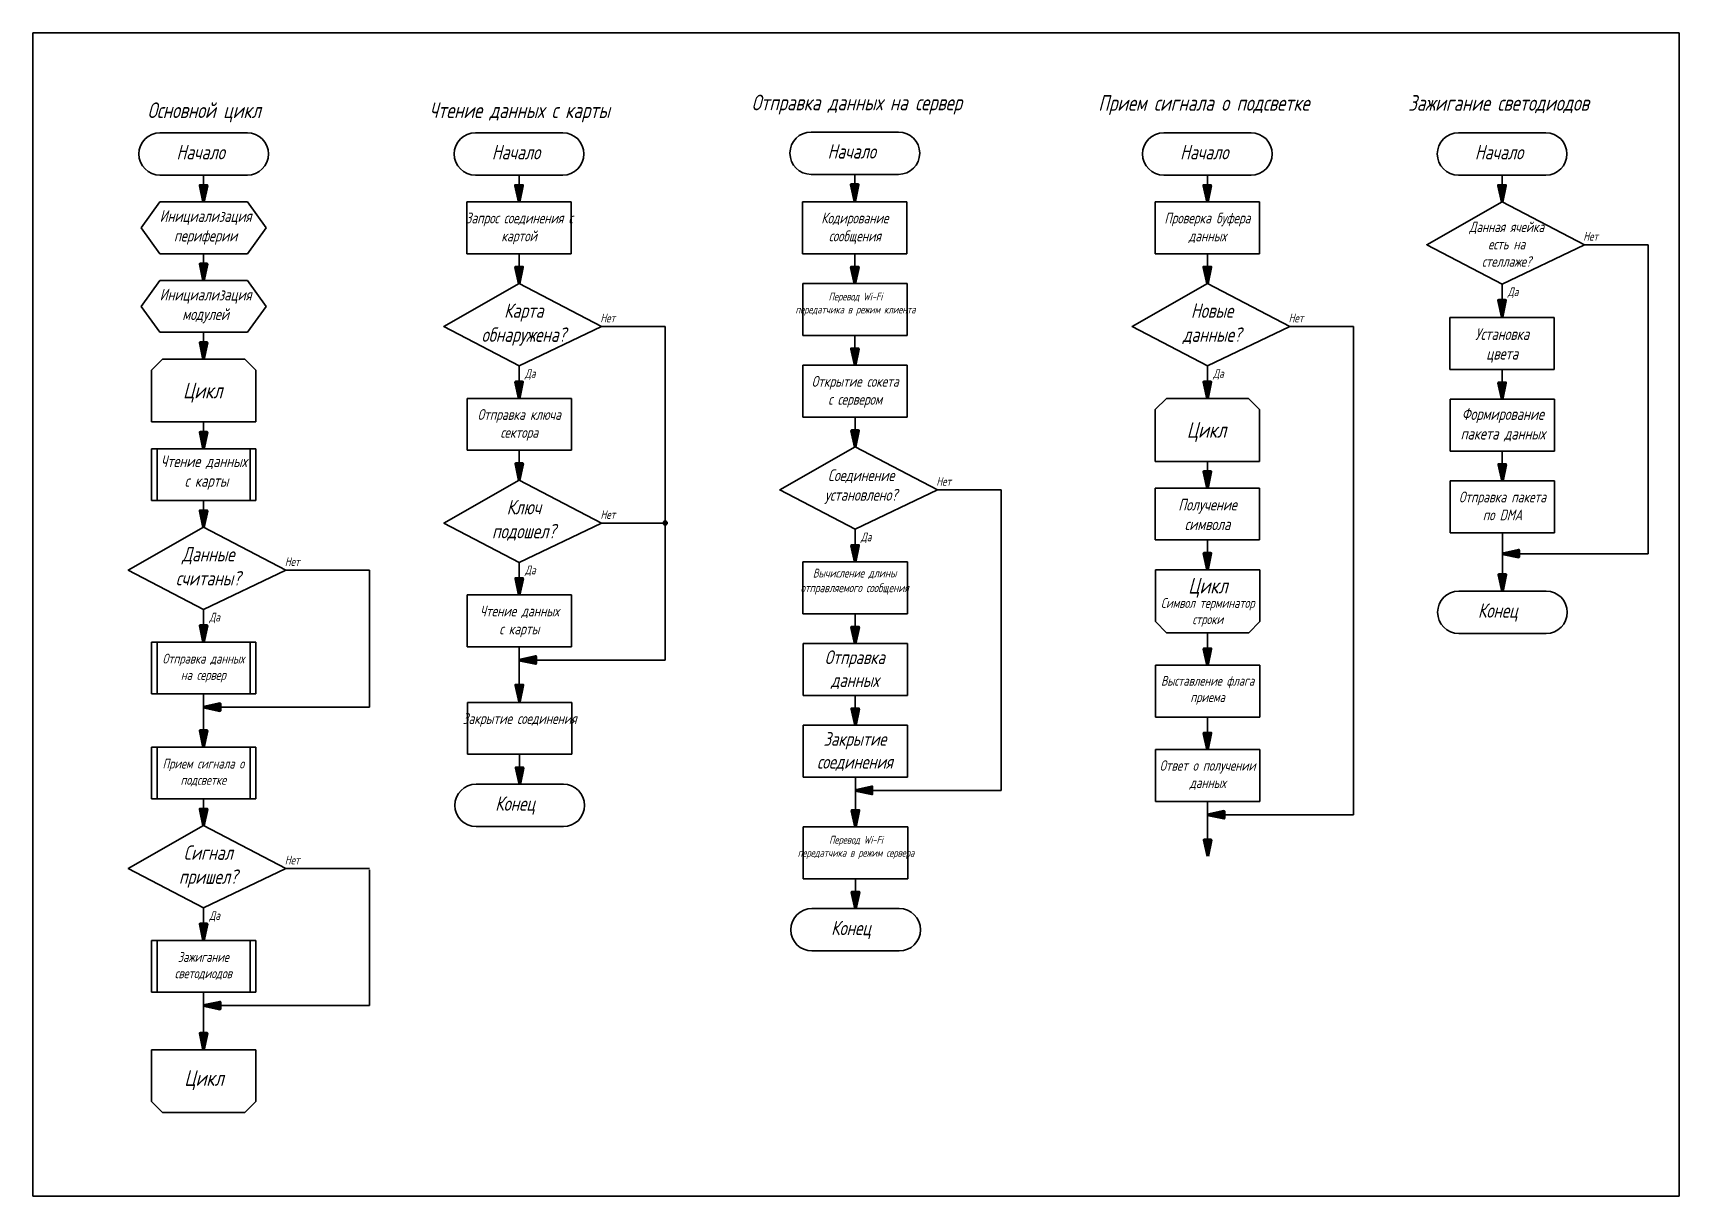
# Paper-space layout 'Лист1' of a CAD drawing. Header units: millimetres. Extents: x -1552 to -711, y -323 to 271.
# The model-space entities are those that its viewports show. They can reach past a viewport. Long polylines and large blocks are cut down to what shows.
import ezdxf

# ---------------------------------------------------------------- set-up
doc = ezdxf.new("R2010")
doc.units = ezdxf.units.MM
doc.layers.get('0').update_dxf_attribs({"lineweight": 35})
doc.layers.add('Format', color=7, linetype='Continuous', lineweight=70)
doc.layers.add('Tonk', color=7, linetype='Continuous', lineweight=35)
doc.styles.get("Standard").update_dxf_attribs({"font": '', "width": 0.8, "oblique": 15})
doc.styles.get('Standard').set_extended_font_data('GOST type B')
pattern_1 = [(0, (-50.5334, 0.5446), (0, 6.985), [5.08, -1.905]), (90, (-50.5334, 0.5446), (-6.985, 4e-16), [5.08, -1.905])]

msp = doc.modelspace()

# ---------------------------------------------------------------- hatches: boundary and pattern name
h = msp.add_hatch()
h.set_pattern_fill('ANGLE', color=256)
h.set_pattern_definition([(0, (-209.8256, 14.222), (0, 6.985), [5.08, -1.905]), (90, (-209.8256, 14.222), (-6.985, 4e-16), [5.08, -1.905])])
h.paths.add_polyline_path([(163.19, 521.68, 0.414214), (162.19, 520.68), (163.19, 520.68)])
h.paths.add_polyline_path([(163.19, 521.68), (163.19, 519.68, 0.414214), (164.19, 520.68, 0.414214)])
h.paths.add_polyline_path([(163.19, 520.68), (162.19, 520.68, 0.414214), (163.19, 519.68)])
h = msp.add_hatch()
h.set_pattern_fill('ANGLE', color=256)
h.set_pattern_definition(pattern_1)
h.paths.add_polyline_path([(162.19, 520.68), (164.19, 520.68, 1)])
h.paths.add_polyline_path([(163.19, 520.68), (162.19, 520.68, 0.414214), (163.19, 519.68)])
h.paths.add_polyline_path([(164.19, 520.68), (163.19, 520.68), (163.19, 519.68, 0.414214)])
h = msp.add_hatch()
h.set_pattern_fill('ANGLE', color=256)
h.set_pattern_definition(pattern_1)
h.paths.add_polyline_path([(162.19, 520.68), (164.19, 520.68, 1)])
h.paths.add_polyline_path([(163.19, 520.68), (162.19, 520.68, 0.414214), (163.19, 519.68)])
h.paths.add_polyline_path([(164.19, 520.68), (163.19, 520.68), (163.19, 519.68, 0.414214)])
h = msp.add_hatch()
h.set_pattern_fill('ANGLE', color=256)
h.set_pattern_definition(pattern_1)
h.paths.add_polyline_path([(322.48, 508, 0.414214), (321.48, 507), (322.48, 507)])
h.paths.add_polyline_path([(322.48, 508), (322.48, 506, 0.414214), (323.48, 507, 0.414214)])
h.paths.add_polyline_path([(322.48, 507), (321.48, 507, 0.414214), (322.48, 506)])
h = msp.add_hatch()
h.set_pattern_fill('ANGLE', color=256)
h.set_pattern_definition(pattern_1)
h.paths.add_polyline_path([(322.48, 508, 0.414214), (321.48, 507), (322.48, 507)])
h.paths.add_polyline_path([(322.48, 508), (322.48, 506, 0.414214), (323.48, 507, 0.414214)])
h.paths.add_polyline_path([(322.48, 507), (321.48, 507, 0.414214), (322.48, 506)])
h = msp.add_hatch(color=256)
h.dxf.hatch_style = 1
h.paths.add_polyline_path([(266.27, 350.35, 0.414214), (265.27, 349.35), (266.27, 349.35)])
h.paths.add_polyline_path([(266.27, 350.35), (266.27, 349.35), (266.27, 348.35, 0.414214), (267.27, 349.35, 0.414214)])
h.paths.add_polyline_path([(266.27, 349.35), (265.27, 349.35, 0.414214), (266.27, 348.35)])
h = msp.add_hatch()
h.set_pattern_fill('ANGLE', color=256)
h.set_pattern_definition([(0, (31.8485, -201.041), (0, 6.985), [5.08, -1.905]), (90, (31.8485, -201.041), (-6.985, 4e-16), [5.08, -1.905])])
h.paths.add_polyline_path([(244.57, 319.09), (246.57, 319.09, 1)])
h.paths.add_polyline_path([(245.57, 319.09), (244.57, 319.09, 0.414214), (245.57, 318.09)])
h.paths.add_polyline_path([(246.57, 319.09), (245.57, 319.09), (245.57, 318.09, 0.414214)])
h = msp.add_hatch()
h.set_pattern_fill('ANGLE', color=256)
h.set_pattern_definition([(0, (-68.484, -241.0816), (0, 6.985), [5.08, -1.905]), (90, (-68.484, -241.0816), (-6.985, 4e-16), [5.08, -1.905])])
h.paths.add_polyline_path([(304.53, 266.37, 0.414214), (303.53, 265.37), (304.53, 265.37)])
h.paths.add_polyline_path([(304.53, 266.37), (304.53, 264.37, 0.414214), (305.53, 265.37, 0.414214)])
h.paths.add_polyline_path([(304.53, 265.37), (303.53, 265.37, 0.414214), (304.53, 264.37)])
at = {"layer": 'Format'}
h = msp.add_hatch(color=256, dxfattribs=at)
h.dxf.hatch_style = 1
h.paths.add_polyline_path([(32.21, 521.77), (28.6, 521.77), (30.46, 513.35)])
h = msp.add_hatch(color=256, dxfattribs=at)
h.dxf.hatch_style = 1
h.paths.add_polyline_path([(193.35, 521.77), (189.74, 521.77), (191.6, 513.35)])
h = msp.add_hatch(color=256, dxfattribs=at)
h.dxf.hatch_style = 1
h.paths.add_polyline_path([(364.87, 522.17), (361.26, 522.17), (363.12, 513.75)])
h = msp.add_hatch(color=256, dxfattribs=at)
h.dxf.hatch_style = 1
h.paths.add_polyline_path([(544.97, 521.77), (541.37, 521.77), (543.23, 513.35)])
h = msp.add_hatch(color=256, dxfattribs=at)
h.dxf.hatch_style = 1
h.paths.add_polyline_path([(695.56, 521.77), (691.96, 521.77), (693.82, 513.35)])
h = msp.add_hatch(color=256, dxfattribs=at)
h.dxf.hatch_style = 1
h.paths.add_polyline_path([(32.21, 481.65), (28.6, 481.65), (30.46, 473.23)])
h = msp.add_hatch(color=256, dxfattribs=at)
h.dxf.hatch_style = 1
h.paths.add_polyline_path([(193.4, 480.05), (189.8, 480.05), (191.66, 471.63)])
h = msp.add_hatch(color=256, dxfattribs=at)
h.dxf.hatch_style = 1
h.paths.add_polyline_path([(364.93, 480.05), (361.32, 480.05), (363.18, 471.63)])
h = msp.add_hatch(color=256, dxfattribs=at)
h.dxf.hatch_style = 1
h.paths.add_polyline_path([(545.03, 480.05), (541.42, 480.05), (543.29, 471.63)])
h = msp.add_hatch(color=256, dxfattribs=at)
h.dxf.hatch_style = 1
h.paths.add_polyline_path([(695.56, 463.14), (691.96, 463.14), (693.82, 454.72)])
h = msp.add_hatch(color=256, dxfattribs=at)
h.dxf.hatch_style = 1
h.paths.add_polyline_path([(32.21, 441.52), (28.6, 441.52), (30.46, 433.1)])
h = msp.add_hatch(color=256, dxfattribs=at)
h.dxf.hatch_style = 1
h.paths.add_polyline_path([(364.98, 438.32), (361.38, 438.32), (363.24, 429.91)])
h = msp.add_hatch(color=256, dxfattribs=at)
h.dxf.hatch_style = 1
h.paths.add_polyline_path([(193.4, 421.41), (189.8, 421.41), (191.66, 413)])
h = msp.add_hatch(color=256, dxfattribs=at)
h.dxf.hatch_style = 1
h.paths.add_polyline_path([(545.03, 421.41), (541.42, 421.41), (543.29, 413)])
h = msp.add_hatch(color=256, dxfattribs=at)
h.dxf.hatch_style = 1
h.paths.add_polyline_path([(695.62, 421.02), (692.02, 421.02), (693.88, 412.6)])
h = msp.add_hatch(color=256, dxfattribs=at)
h.dxf.hatch_style = 1
h.paths.add_polyline_path([(32.21, 395.74), (28.6, 395.74), (30.46, 387.32)])
h = msp.add_hatch(color=256, dxfattribs=at)
h.dxf.hatch_style = 1
h.paths.add_polyline_path([(365.04, 396.6), (361.44, 396.6), (363.3, 388.18)])
h = msp.add_hatch(color=256, dxfattribs=at)
h.dxf.hatch_style = 1
h.paths.add_polyline_path([(193.46, 379.69), (189.86, 379.69), (191.72, 371.27)])
h = msp.add_hatch(color=256, dxfattribs=at)
h.dxf.hatch_style = 1
h.paths.add_polyline_path([(695.68, 379.29), (692.08, 379.29), (693.94, 370.88)])
h = msp.add_hatch(color=256, dxfattribs=at)
h.dxf.hatch_style = 1
h.paths.add_polyline_path([(545.03, 375.63), (541.42, 375.63), (543.29, 367.21)])
h = msp.add_hatch(color=256, dxfattribs=at)
h.dxf.hatch_style = 1
h.paths.add_polyline_path([(32.21, 355.61), (28.6, 355.61), (30.46, 347.2)])
h = msp.add_hatch(color=256, dxfattribs=at)
h.dxf.hatch_style = 1
h.paths.add_polyline_path([(365.04, 337.96), (361.44, 337.96), (363.3, 329.55)])
h = msp.add_hatch(color=256, dxfattribs=at)
h.dxf.hatch_style = 1
h.paths.add_polyline_path([(545.09, 333.91), (541.48, 333.91), (543.34, 325.49)])
h = msp.add_hatch(color=256, dxfattribs=at)
h.dxf.hatch_style = 1
h.paths.add_polyline_path([(702.35, 331.95), (702.35, 335.55), (693.94, 333.69)])
h = msp.add_hatch(color=256, dxfattribs=at)
h.dxf.hatch_style = 1
h.paths.add_polyline_path([(193.46, 321.05), (189.86, 321.05), (191.72, 312.64)])
h = msp.add_hatch(color=256, dxfattribs=at)
h.dxf.hatch_style = 1
h.paths.add_polyline_path([(695.74, 323), (692.13, 323), (694, 314.58)])
h = msp.add_hatch(color=256, dxfattribs=at)
h.dxf.hatch_style = 1
h.paths.add_polyline_path([(32.21, 296.98), (28.6, 296.98), (30.46, 288.56)])
h = msp.add_hatch(color=256, dxfattribs=at)
h.dxf.hatch_style = 1
h.paths.add_polyline_path([(365.1, 296.24), (361.5, 296.24), (363.36, 287.82)])
h = msp.add_hatch(color=256, dxfattribs=at)
h.dxf.hatch_style = 1
h.paths.add_polyline_path([(200.13, 277.58), (200.13, 281.19), (191.72, 279.33)])
h = msp.add_hatch(color=256, dxfattribs=at)
h.dxf.hatch_style = 1
h.paths.add_polyline_path([(545.09, 285.15), (541.48, 285.15), (543.34, 276.74)])
h = msp.add_hatch(color=256, dxfattribs=at)
h.dxf.hatch_style = 1
h.paths.add_polyline_path([(193.52, 266.55), (189.92, 266.55), (191.78, 258.14)])
h = msp.add_hatch(color=256, dxfattribs=at)
h.dxf.hatch_style = 1
h.paths.add_polyline_path([(38.88, 253.51), (38.88, 257.12), (30.46, 255.25)])
h = msp.add_hatch(color=256, dxfattribs=at)
h.dxf.hatch_style = 1
h.paths.add_polyline_path([(365.16, 254.51), (361.55, 254.51), (363.41, 246.1)])
h = msp.add_hatch(color=256, dxfattribs=at)
h.dxf.hatch_style = 1
h.paths.add_polyline_path([(32.21, 243.36), (28.6, 243.36), (30.46, 234.94)])
h = msp.add_hatch(color=256, dxfattribs=at)
h.dxf.hatch_style = 1
h.paths.add_polyline_path([(545.09, 242.05), (541.48, 242.05), (543.34, 233.64)])
h = msp.add_hatch(color=256, dxfattribs=at)
h.dxf.hatch_style = 1
h.paths.add_polyline_path([(193.67, 224.41), (190.07, 224.41), (191.93, 216)])
h = msp.add_hatch(color=256, dxfattribs=at)
h.dxf.hatch_style = 1
h.paths.add_polyline_path([(371.83, 211.04), (371.83, 214.65), (363.41, 212.79)])
h = msp.add_hatch(color=256, dxfattribs=at)
h.dxf.hatch_style = 1
h.paths.add_polyline_path([(32.21, 203.24), (28.6, 203.24), (30.46, 194.82)])
h = msp.add_hatch(color=256, dxfattribs=at)
h.dxf.hatch_style = 1
h.paths.add_polyline_path([(365.22, 202.61), (361.61, 202.61), (363.47, 194.19)])
h = msp.add_hatch(color=256, dxfattribs=at)
h.dxf.hatch_style = 1
h.paths.add_polyline_path([(551.76, 198.59), (551.76, 202.19), (543.34, 200.33)])
h = msp.add_hatch(color=256, dxfattribs=at)
h.dxf.hatch_style = 1
h.paths.add_polyline_path([(545.15, 187.56), (541.54, 187.56), (543.4, 179.14)])
h = msp.add_hatch(color=256, dxfattribs=at)
h.dxf.hatch_style = 1
h.paths.add_polyline_path([(365.28, 160.88), (361.67, 160.88), (363.53, 152.47)])
h = msp.add_hatch(color=256, dxfattribs=at)
h.dxf.hatch_style = 1
h.paths.add_polyline_path([(32.21, 144.6), (28.6, 144.6), (30.46, 136.19)])
h = msp.add_hatch(color=256, dxfattribs=at)
h.dxf.hatch_style = 1
h.paths.add_polyline_path([(38.88, 101.13), (38.88, 104.74), (30.46, 102.88)])
h = msp.add_hatch(color=256, dxfattribs=at)
h.dxf.hatch_style = 1
h.paths.add_polyline_path([(32.21, 88.81), (28.6, 88.81), (30.46, 80.39)])

# ---------------------------------------------------------------- linework, layer by layer
at = {"lineweight": 35}
msp.add_line((784.23, 599.64), (784.23, 5.64), dxfattribs=at)
for p, q in [((745.62, 491.43), (768.43, 491.43)), ((768.43, 491.43), (768.43, 333.69)), ((243.46, 449.71), (266.27, 449.71)), ((266.27, 449.71), (266.27, 279.33)), ((595.09, 449.71), (617.9, 449.71)), ((617.9, 449.71), (617.9, 200.33)), ((3.8, 427.45), (9.46, 433.1)), ((9.46, 433.1), (51.47, 433.1)), ((57.13, 427.45), (51.47, 433.1)), ((516.62, 407.34), (522.28, 413)), ((522.28, 413), (564.29, 413)), ((569.95, 407.34), (564.29, 413)), ((415.1, 366.26), (437.91, 366.26)), ((437.91, 366.26), (437.91, 212.79)), ((243.52, 349.35), (266.27, 349.35)), ((693.94, 333.69), (768.43, 333.69)), ((115.13, 325.28), (115.13, 255.25)), ((516.68, 299), (522.34, 293.34)), ((570.01, 299), (564.35, 293.34)), ((522.34, 293.34), (564.35, 293.34)), ((191.72, 279.33), (266.27, 279.33)), ((30.46, 255.25), (115.13, 255.25)), ((363.41, 212.79), (437.91, 212.79)), ((543.34, 200.33), (617.9, 200.33)), ((82.27, 172.9), (115.13, 172.9)), ((115.13, 172.32), (115.13, 102.88)), ((30.46, 102.88), (115.13, 102.88)), ((3.8, 53.9), (9.46, 48.24)), ((57.13, 53.9), (51.47, 48.24)), ((9.46, 48.24), (51.47, 48.24))]:
    msp.add_line(p, q)
msp.add_lwpolyline([(82.27, 325.28), (115.13, 325.28)])
msp.add_circle((266.27, 349.35), 1)
at = {"layer": 'Format', "lineweight": 35}
for p, q in [((784.23, 599.64), (-56.77, 599.64)), ((-56.77, 599.64), (-56.77, 5.64)), ((-56.77, 5.64), (784.23, 5.64))]:
    msp.add_line(p, q, dxfattribs=at)
at = {"layer": 'Format'}
for points in [[(30.46, 513.35), (32.21, 521.77), (28.6, 521.77)], [(191.6, 513.35), (193.35, 521.77), (189.74, 521.77)], [(363.12, 513.75), (364.87, 522.17), (361.26, 522.17)], [(543.23, 513.35), (544.97, 521.77), (541.37, 521.77)], [(693.82, 513.35), (695.56, 521.77), (691.96, 521.77)], [(30.46, 473.23), (32.21, 481.65), (28.6, 481.65)], [(191.66, 471.63), (193.4, 480.05), (189.8, 480.05)], [(363.18, 471.63), (364.93, 480.05), (361.32, 480.05)], [(543.29, 471.63), (545.03, 480.05), (541.42, 480.05)], [(693.82, 454.72), (695.56, 463.14), (691.96, 463.14)], [(30.46, 433.1), (32.21, 441.52), (28.6, 441.52)], [(363.24, 429.91), (364.98, 438.32), (361.38, 438.32)], [(191.66, 413), (193.4, 421.41), (189.8, 421.41)], [(543.29, 413), (545.03, 421.41), (541.42, 421.41)], [(693.88, 412.6), (695.62, 421.02), (692.02, 421.02)], [(30.46, 387.32), (32.21, 395.74), (28.6, 395.74)], [(363.3, 388.18), (365.04, 396.6), (361.44, 396.6)], [(191.72, 371.27), (193.46, 379.69), (189.86, 379.69)], [(693.94, 370.88), (695.68, 379.29), (692.08, 379.29)], [(543.29, 367.21), (545.03, 375.63), (541.42, 375.63)], [(30.46, 347.2), (32.21, 355.61), (28.6, 355.61)], [(363.3, 329.55), (365.04, 337.96), (361.44, 337.96)], [(543.34, 325.49), (545.09, 333.91), (541.48, 333.91)], [(693.94, 333.69), (702.35, 331.95), (702.35, 335.55)], [(191.72, 312.64), (193.46, 321.05), (189.86, 321.05)], [(694, 314.58), (695.74, 323), (692.13, 323)], [(30.46, 288.56), (32.21, 296.98), (28.6, 296.98)], [(363.36, 287.82), (365.1, 296.24), (361.5, 296.24)], [(191.72, 279.33), (200.13, 277.58), (200.13, 281.19)], [(543.34, 276.74), (545.09, 285.15), (541.48, 285.15)], [(191.78, 258.14), (193.52, 266.55), (189.92, 266.55)], [(30.46, 255.25), (38.88, 253.51), (38.88, 257.12)], [(363.41, 246.1), (365.16, 254.51), (361.55, 254.51)], [(30.46, 234.94), (32.21, 243.36), (28.6, 243.36)], [(543.34, 233.64), (545.09, 242.05), (541.48, 242.05)], [(191.93, 216), (193.67, 224.41), (190.07, 224.41)], [(363.41, 212.79), (371.83, 211.04), (371.83, 214.65)], [(30.46, 194.82), (32.21, 203.24), (28.6, 203.24)], [(363.47, 194.19), (365.22, 202.61), (361.61, 202.61)], [(543.34, 200.33), (551.76, 198.59), (551.76, 202.19)], [(543.4, 179.14), (545.15, 187.56), (541.54, 187.56)], [(363.53, 152.47), (365.28, 160.88), (361.67, 160.88)], [(30.46, 136.19), (32.21, 144.6), (28.6, 144.6)], [(30.46, 102.88), (38.88, 101.13), (38.88, 104.74)], [(30.46, 80.39), (32.21, 88.81), (28.6, 88.81)]]:
    msp.add_lwpolyline(points, close=True, dxfattribs=at)
at = {"layer": 'Tonk'}
for p, q in [((8.15, 548.64), (52.77, 548.64)), ((169.29, 548.64), (213.91, 548.64)), ((340.81, 549.04), (385.43, 549.04)), ((520.92, 548.64), (565.54, 548.64)), ((671.51, 548.64), (716.13, 548.64)), ((8.15, 526.99), (52.77, 526.99)), ((30.46, 526.99), (30.46, 520.17)), ((169.29, 526.99), (213.91, 526.99)), ((191.6, 526.99), (191.6, 520.17)), ((340.81, 527.38), (385.43, 527.38)), ((363.12, 527.38), (363.12, 520.57)), ((520.92, 526.99), (565.54, 526.99)), ((543.23, 526.99), (543.23, 520.17)), ((671.51, 526.99), (716.13, 526.99)), ((693.82, 526.99), (693.82, 520.17)), ((8.15, 513.35), (-1.54, 500.11)), ((8.15, 513.35), (52.77, 513.35)), ((30.46, 520.17), (30.46, 513.35)), ((52.77, 513.35), (62.47, 500.11)), ((164.94, 513.35), (218.26, 513.35)), ((164.94, 513.35), (164.94, 486.86)), ((191.6, 520.17), (191.6, 513.35)), ((191.6, 520.17), (191.6, 513.35)), ((218.26, 513.35), (218.26, 486.86)), ((336.46, 513.35), (389.78, 513.35)), ((336.46, 513.35), (336.46, 486.86)), ((363.12, 520.57), (363.12, 513.75)), ((363.12, 520.57), (363.12, 513.75)), ((389.78, 513.35), (389.78, 486.86)), ((516.57, 513.35), (569.89, 513.35)), ((516.57, 513.35), (516.57, 486.86)), ((543.23, 520.17), (543.23, 513.35)), ((543.23, 520.17), (543.23, 513.35)), ((569.89, 513.35), (569.89, 486.86)), ((693.82, 520.17), (693.82, 513.35)), ((693.82, 520.17), (693.82, 513.35)), ((-1.54, 500.11), (8.15, 486.86)), ((62.47, 500.11), (52.77, 486.86)), ((745.62, 491.43), (735.83, 491.43)), ((8.15, 486.86), (52.77, 486.86)), ((30.46, 486.86), (30.46, 480.05)), ((30.46, 480.05), (30.46, 473.23)), ((164.94, 486.86), (218.26, 486.86)), ((191.6, 486.86), (191.6, 480.05)), ((336.46, 486.86), (389.78, 486.86)), ((363.12, 486.86), (363.12, 480.05)), ((516.57, 486.86), (569.89, 486.86)), ((543.23, 486.86), (543.23, 480.05)), ((8.15, 473.23), (-1.54, 459.98)), ((8.15, 473.23), (52.77, 473.23)), ((52.77, 473.23), (62.47, 459.98)), ((191.66, 478.45), (191.66, 471.63)), ((336.52, 471.63), (389.84, 471.63)), ((336.52, 471.63), (336.52, 445.14)), ((363.18, 478.45), (363.18, 471.63)), ((389.84, 471.63), (389.84, 445.14)), ((543.29, 478.45), (543.29, 471.63)), ((693.82, 461.54), (693.82, 471.32)), ((-1.54, 459.98), (8.15, 446.74)), ((62.47, 459.98), (52.77, 446.74)), ((667.16, 454.33), (720.48, 454.33)), ((667.16, 454.33), (667.16, 427.83)), ((693.82, 461.54), (693.82, 454.72)), ((720.48, 454.33), (720.48, 427.83)), ((8.15, 446.74), (52.77, 446.74)), ((30.46, 446.74), (30.46, 439.92)), ((243.46, 449.71), (233.68, 449.71)), ((595.09, 449.71), (585.3, 449.71)), ((30.46, 439.92), (30.46, 433.1)), ((336.52, 445.14), (389.84, 445.14)), ((363.18, 445.14), (363.18, 438.32)), ((191.66, 419.81), (191.66, 429.6)), ((336.58, 429.91), (389.9, 429.91)), ((336.58, 429.91), (336.58, 403.41)), ((363.24, 436.72), (363.24, 429.91)), ((389.9, 429.91), (389.9, 403.41)), ((543.29, 419.81), (543.29, 429.6)), ((3.8, 427.45), (3.8, 400.96)), ((57.13, 427.45), (57.13, 400.96)), ((667.16, 427.83), (720.48, 427.83)), ((693.82, 427.83), (693.82, 421.02)), ((165, 413), (218.32, 413)), ((165, 413), (165, 386.5)), ((191.66, 419.81), (191.66, 413)), ((218.32, 413), (218.32, 386.5)), ((543.29, 419.81), (543.29, 413)), ((667.22, 412.6), (720.54, 412.6)), ((667.22, 412.6), (667.22, 386.11)), ((693.88, 419.42), (693.88, 412.6)), ((720.54, 412.6), (720.54, 386.11)), ((516.62, 407.34), (516.62, 380.85)), ((569.95, 407.34), (569.95, 380.85)), ((3.8, 400.96), (57.13, 400.96)), ((30.46, 400.96), (30.46, 394.14)), ((336.58, 403.41), (389.9, 403.41)), ((363.24, 403.41), (363.24, 396.6)), ((3.8, 387.32), (57.13, 387.32)), ((3.8, 387.32), (3.8, 360.83)), ((6.75, 387.32), (6.75, 360.83)), ((30.46, 394.14), (30.46, 387.32)), ((54.18, 387.32), (54.18, 360.83)), ((57.13, 387.32), (57.13, 360.83)), ((363.3, 395), (363.3, 388.18)), ((165, 386.5), (218.32, 386.5)), ((191.66, 386.5), (191.66, 379.69)), ((516.62, 380.85), (569.95, 380.85)), ((543.29, 380.85), (543.29, 374.03)), ((667.22, 386.11), (720.54, 386.11)), ((693.88, 386.11), (693.88, 379.29)), ((191.72, 378.09), (191.72, 371.27)), ((543.29, 374.03), (543.29, 367.21)), ((667.28, 370.88), (720.6, 370.88)), ((667.28, 370.88), (667.28, 344.38)), ((693.94, 377.69), (693.94, 370.88)), ((720.6, 370.88), (720.6, 344.38)), ((415.1, 366.26), (405.31, 366.26)), ((516.62, 367.21), (569.95, 367.21)), ((516.62, 367.21), (516.62, 340.72)), ((569.95, 367.21), (569.95, 340.72)), ((3.8, 360.83), (57.13, 360.83)), ((30.46, 360.83), (30.46, 354.01)), ((30.46, 354.01), (30.46, 347.2)), ((243.52, 349.35), (233.73, 349.35)), ((363.3, 336.36), (363.3, 346.15)), ((516.62, 340.72), (569.95, 340.72)), ((543.29, 340.72), (543.29, 333.91)), ((667.28, 344.38), (720.6, 344.38)), ((693.94, 344.38), (693.94, 323)), ((191.72, 319.45), (191.72, 329.24)), ((336.64, 329.55), (389.96, 329.55)), ((336.64, 329.55), (336.64, 303.05)), ((363.3, 336.36), (363.3, 329.55)), ((389.96, 329.55), (389.96, 303.05)), ((543.34, 332.31), (543.34, 325.49)), ((82.27, 325.28), (72.48, 325.28)), ((516.68, 325.49), (570.01, 325.49)), ((516.68, 299), (516.68, 325.49)), ((570.01, 299), (570.01, 325.49)), ((694, 321.4), (694, 314.58)), ((165.06, 312.64), (218.38, 312.64)), ((165.06, 312.64), (165.06, 286.14)), ((191.72, 319.45), (191.72, 312.64)), ((218.38, 312.64), (218.38, 286.14)), ((671.69, 314.58), (716.31, 314.58)), ((30.46, 295.38), (30.46, 305.17)), ((336.64, 303.05), (389.96, 303.05)), ((363.3, 303.05), (363.3, 296.24)), ((30.46, 295.38), (30.46, 288.56)), ((363.36, 294.64), (363.36, 287.82)), ((3.8, 288.56), (57.13, 288.56)), ((3.8, 288.56), (3.8, 262.07)), ((6.75, 288.56), (6.75, 262.07)), ((54.18, 288.56), (54.18, 262.07)), ((57.13, 288.56), (57.13, 262.07)), ((165.06, 286.14), (218.38, 286.14)), ((191.72, 286.14), (191.72, 266.55)), ((336.69, 287.82), (390.02, 287.82)), ((336.69, 287.82), (336.69, 261.33)), ((390.02, 287.82), (390.02, 261.33)), ((543.34, 283.55), (543.34, 293.34)), ((671.69, 292.93), (716.31, 292.93)), ((543.34, 283.55), (543.34, 276.74)), ((516.68, 276.74), (570.01, 276.74)), ((516.68, 276.74), (516.68, 250.24)), ((570.01, 276.74), (570.01, 250.24)), ((3.8, 262.07), (57.13, 262.07)), ((30.46, 262.07), (30.46, 234.94)), ((191.78, 264.95), (191.78, 258.14)), ((336.69, 261.33), (390.02, 261.33)), ((363.36, 261.33), (363.36, 254.51)), ((165.21, 257.72), (218.53, 257.72)), ((165.21, 257.72), (165.21, 231.23)), ((218.53, 257.72), (218.53, 231.23)), ((363.41, 252.91), (363.41, 246.1)), ((336.75, 246.1), (390.08, 246.1)), ((336.75, 246.1), (336.75, 219.61)), ((390.08, 246.1), (390.08, 219.61)), ((516.68, 250.24), (570.01, 250.24)), ((543.34, 240.45), (543.34, 250.24)), ((30.46, 241.76), (30.46, 234.94)), ((543.34, 240.45), (543.34, 233.64)), ((3.8, 234.94), (57.13, 234.94)), ((3.8, 234.94), (3.8, 208.45)), ((6.75, 234.94), (6.75, 208.45)), ((54.18, 234.94), (54.18, 208.45)), ((57.13, 234.94), (57.13, 208.45)), ((165.21, 231.23), (218.53, 231.23)), ((191.87, 231.23), (191.87, 224.41)), ((516.68, 233.64), (570.01, 233.64)), ((516.68, 233.64), (516.68, 207.15)), ((570.01, 233.64), (570.01, 207.15)), ((191.93, 222.81), (191.93, 216)), ((336.75, 219.61), (390.08, 219.61)), ((363.41, 219.61), (363.41, 202.61)), ((169.62, 216), (214.24, 216)), ((3.8, 208.45), (57.13, 208.45)), ((30.46, 208.45), (30.46, 201.64)), ((516.68, 207.15), (570.01, 207.15)), ((543.34, 207.15), (543.34, 187.56)), ((30.46, 201.64), (30.46, 194.82)), ((169.62, 194.34), (214.24, 194.34)), ((336.81, 194.19), (390.13, 194.19)), ((336.81, 194.19), (336.81, 167.7)), ((363.47, 201.01), (363.47, 194.19)), ((390.13, 194.19), (390.13, 167.7)), ((543.4, 185.96), (543.4, 179.14)), ((82.27, 172.9), (72.48, 172.9)), ((336.81, 167.7), (390.13, 167.7)), ((363.47, 167.7), (363.47, 160.88)), ((30.46, 143), (30.46, 152.79)), ((341.22, 152.47), (385.84, 152.47)), ((363.53, 159.28), (363.53, 152.47)), ((30.46, 143), (30.46, 136.19)), ((3.8, 136.19), (57.13, 136.19)), ((3.8, 136.19), (3.8, 109.69)), ((6.75, 136.19), (6.75, 109.69)), ((54.18, 136.19), (54.18, 109.69)), ((57.13, 136.19), (57.13, 109.69)), ((341.22, 130.81), (385.84, 130.81)), ((3.8, 109.69), (57.13, 109.69)), ((30.46, 109.69), (30.46, 87.21)), ((30.46, 80.39), (30.46, 87.21)), ((3.8, 80.39), (57.13, 80.39)), ((3.8, 53.9), (3.8, 80.39)), ((57.13, 53.9), (57.13, 80.39))]:
    msp.add_line(p, q, dxfattribs=at)
for points in [[(735.83, 491.43), (693.82, 513.35), (655.28, 491.43), (693.82, 471.32)], [(233.68, 449.71), (191.66, 471.63), (153.12, 449.71), (191.66, 429.6)], [(585.3, 449.71), (543.29, 471.63), (504.74, 449.71), (543.29, 429.6)], [(405.31, 366.26), (363.3, 388.18), (324.75, 366.26), (363.3, 346.15)], [(233.73, 349.35), (191.72, 371.27), (153.18, 349.35), (191.72, 329.24)], [(72.48, 325.28), (30.46, 347.2), (-8.08, 325.28), (30.46, 305.17)], [(72.48, 172.9), (30.46, 194.82), (-8.08, 172.9), (30.46, 152.79)]]:
    msp.add_lwpolyline(points, close=True, dxfattribs=at)
for centre, start, end in [((8.15, 537.82), 90, 270), ((52.77, 537.82), 270, 90), ((169.29, 537.82), 90, 270), ((213.91, 537.82), 270, 90), ((340.81, 538.21), 90, 270), ((385.43, 538.21), 270, 90), ((520.92, 537.82), 90, 270), ((565.54, 537.82), 270, 90), ((671.51, 537.82), 90, 270), ((716.13, 537.82), 270, 90), ((671.69, 303.75), 90, 270), ((716.31, 303.75), 270, 90), ((169.62, 205.17), 90, 270), ((214.24, 205.17), 270, 90), ((341.22, 141.64), 90, 270), ((385.84, 141.64), 270, 90)]:
    msp.add_arc(centre, 10.83, start, end, dxfattribs=at)

# ---------------------------------------------------------------- texts
at = {"layer": 'Tonk', "attachment_point": 1}
for s, width, heights, insert, char_height in [('\\pxqc;Основной цикл', 168.8892, [40.22], (-53.78, 564.16), 8), ('\\pxqc;Чтение данных с карты', 168.8892, [40.22], (107.36, 564.16), 8), ('\\pxqc;Отправка данных на сервер', 155.1675, [29.24], (286.5, 568.12), 8), ('\\pxqc;Прием сигнала о подсветке ', 168.8892, [40.22], (456.98, 567.9), 8), ('\\pxqc;Зажигание светодиодов', 168.8892, [40.22], (607.57, 567.9), 8), ('Начало', 46.2631, [0], (16.57, 542.42), 7.358), ('Начало', 46.2631, [0], (177.7, 542.42), 7.358), ('Начало', 46.2631, [0], (349.22, 542.82), 7.358), ('Начало', 46.2631, [0], (529.33, 542.42), 7.358), ('Начало', 46.2631, [0], (679.92, 542.42), 7.358), ('\\pxqc;Инициализация периферии ', 46.2631, [0], (8.3, 509.12), 6), ('\\pxqc;Запрос соединения с картой', 57.8796, [0], (162.68, 507.89), 5.5), ('\\pxqc;Кодирование сообщения', 57.8796, [0], (334.2, 507.89), 5.5), ('\\pxqc;Проверка буфера данных', 57.8796, [0], (514.31, 507.89), 5.5), ('\\pxqc;Данная ячейка есть на стеллаже?', 46.2631, [0], (673.01, 503.23), 5.3), ('Нет', 46.2631, [0], (735.29, 497.98), 4.415), ('\\pxqc;Инициализация модулей ', 46.2631, [0], (8.3, 469), 6), ('\\pxqc;Перевод Wi-Fi\\Pпередатчика в режим клиента', 57.8796, [0], (334.51, 467.03), 4), ('Да', 46.2631, [0], (696.73, 469.65), 4.415), ('\\pxqc;Карта^Jобнаружена?', 46.2631, [0], (170.85, 461.51), 7.3582), ('Нет', 46.2631, [0], (233.13, 456.25), 4.415), ('\\pxqc;Новые данные?', 46.2631, [0], (522.47, 461.51), 7.3582), ('Нет', 46.2631, [0], (584.75, 456.25), 4.415), ('\\pxqc;Установка ^Jцвета', 57.8796, [0], (664.9, 448.86), 6), ('Цикл', 46.2631, [0], (19.91, 421.02), 8), ('Да', 46.2631, [0], (194.57, 427.93), 4.415), ('\\pxqc;Открытие сокета\\Pс сервером', 57.8796, [0], (334.37, 424.45), 5.5), ('Да', 46.2631, [0], (546.2, 427.93), 4.415), ('\\pxqc;Отправка ключа сектора', 57.8796, [0], (162.74, 407.53), 5.5), ('\\pxqc;Формирование пакета данных', 57.8796, [0], (665.21, 408), 6), ('Цикл', 46.2631, [0], (532.74, 400.91), 8), ('\\pxqc;Чтение данных\\P с карты', 62.3898, [28.03], (-0.74, 383.89), 6), ('\\pxqc;Соединение установлено?', 46.2631, [0], (343.22, 376.76), 6), ('Нет', 46.2631, [0], (404.76, 372.8), 4.415), ('\\pxqc;Получение ^Jсимвола', 57.8796, [0], (514.37, 361.75), 6), ('\\pxqc;Отправка пакета^Jпо DMA', 57.8796, [0], (665.06, 365.42), 5.5), ('\\pxqc;Ключ подошел?', 46.2631, [0], (170.91, 361.15), 7.3582), ('Нет', 46.2631, [0], (233.19, 355.89), 4.415), ('\\pxqc;Данные считаны?', 46.2631, [0], (9.65, 337.08), 7.3582), ('Да', 46.2631, [0], (366.21, 344.48), 4.415), ('Нет', 46.2631, [0], (71.93, 331.82), 4.415), ('Да', 46.2631, [0], (194.63, 327.57), 4.415), ('\\pxqc;Вычисление длины отправляемого сообщения', 57.8796, [0], (334.11, 326.03), 4.5), ('Цикл', 46.2631, [0], (533.46, 321.36), 8), ('Да', 46.2631, [0], (33.37, 303.5), 4.415), ('\\pxqc;Чтение данных\\Pс карты', 57.8796, [0], (162.8, 307.17), 5.5), ('\\pxqc;Символ терминатор строки', 57.8796, [0], (514.49, 311.02), 5), ('Конец', 46.2631, [0], (681.45, 308.36), 7.358), ('\\pxqc;Отправка данных на сервер', 47.0622, [22.5], (6.75, 282.6), 5), ('\\pxqc;Отправка ^Jданных', 57.8796, [0], (334.16, 284.3), 7), ('\\pxqc;Выставление флага приема', 57.8796, [0], (514.42, 271.27), 5), ('\\pxqc;Закрытие соединения', 57.8796, [0], (162.95, 252.25), 5.5), ('\\pxqc;Закрытие соединения', 57.8796, [0], (334.22, 242.58), 7), ('\\pxqc;Прием сигнала о подсветке', 47.0622, [22.5], (6.75, 228.99), 5), ('\\pxqc;Ответ о получении данных', 57.8796, [0], (514.42, 228.17), 5.3), ('Конец', 46.2631, [0], (179.38, 209.77), 7.358), ('\\pxqc;Перевод Wi-Fi\\Pпередатчика в режим сервера', 57.8796, [0], (334.8, 189.59), 4), ('\\pxqc;Сигнал\\Pпришел?', 46.2631, [0], (9.65, 184.7), 7.3582), ('Нет', 46.2631, [0], (71.93, 179.44), 4.415), ('Да', 46.2631, [0], (33.37, 151.12), 4.415), ('Конец', 46.2631, [0], (350.99, 146.24), 7.358), ('\\pxqc;Зажигание светодиодов', 47.0622, [22.5], (6.75, 130.23), 5), ('Цикл', 46.2631, [0], (20.58, 69.92), 8)]:
    msp.add_mtext_dynamic_manual_height_columns(s, width=width, gutter_width=29.43, heights=heights, dxfattribs=dict(at, insert=insert, char_height=char_height))

psp = doc.layouts.new('Лист1')

# ---------------------------------------------------------------- viewports
at = {"layer": '0'}
psp.add_viewport(center=(-1131.58, -26.12), size=(841, 594), view_center_point=(363.73, 302.64), view_height=594, dxfattribs=at)

doc.saveas('drawing.dxf')
